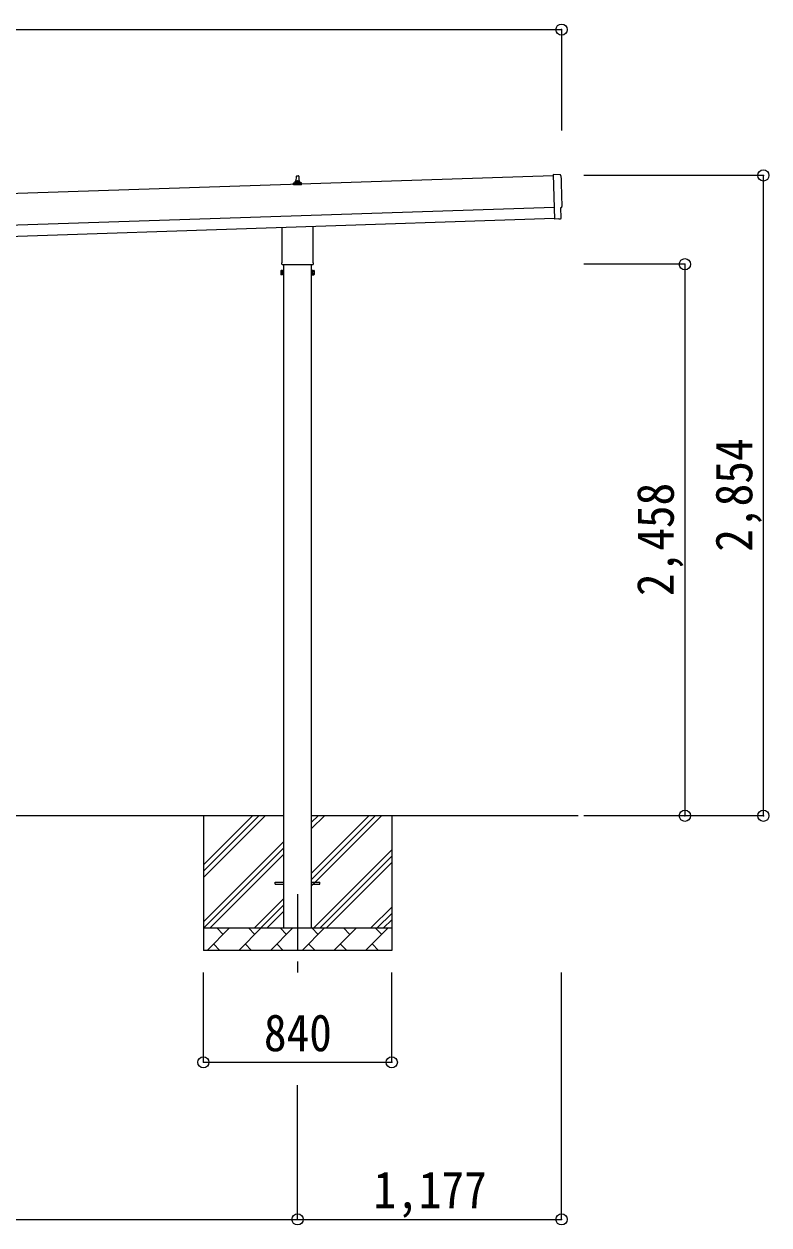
# Model space of a CAD drawing. Units: millimetres at full size, sheet at 1:50. Extents: x -14053 to 14053, y -9700 to 9700.
# Drawn here: x 4701 to 8023, y -6165 to -812 of the extents above; entities that cross this region are included whole.
import ezdxf
from ezdxf.enums import TextEntityAlignment as Align

# ---------------------------------------------------------------- set-up
doc = ezdxf.new("R2010")
doc.units = ezdxf.units.MM
doc.header["$LTSCALE"] = 50
doc.header["$PDMODE"] = 32
doc.header["$PDSIZE"] = 50
doc.linetypes.add('CHAIN1', pattern=[8, 5, -1, 1, -1])
for name, color, linetype, lineweight in [('0-1_Defpoints', 7, 'CHAIN1', 9), ('0-2_TEXT1', 4, 'Continuous', 9), ('0-3_SHAPE', 7, 'Continuous', 9), ('0-8_TABLE1', 6, 'Continuous', 9)]:
    doc.layers.add(name, color=color, linetype=linetype, lineweight=lineweight)
doc.styles.add('ＭＳ ゴシック', font='')
doc.styles.get('ＭＳ ゴシック').set_extended_font_data('MS Gothic')

msp = doc.modelspace()

# ---------------------------------------------------------------- linework, layer by layer
at = {"layer": '0-1_Defpoints'}
msp.add_line((5920.99, -4691.27), (5920.99, -5040.27), dxfattribs=at)
at = {"layer": '0-2_TEXT1'}
for p, q in [((7060.91, -1488.24), (1679.13, -1667.63)), ((5914.99, -1513.68), (5915.72, -1490.16)), ((5916.72, -1489.18), (5925.27, -1489.18)), ((5926.27, -1490.16), (5926.99, -1513.68)), ((7090.91, -1483.73), (7060.74, -1483.16)), ((7060.74, -1483.16), (7067.37, -1681.9)), ((5902.74, -1529.18), (5902.74, -1521.47)), ((5939.24, -1529.18), (5902.74, -1529.18)), ((5903.13, -1520.68), (5938.86, -1520.68)), ((5903.51, -1520.49), (5910.23, -1518.87)), ((5910.61, -1518.68), (5931.38, -1518.68)), ((5910.99, -1517.89), (5910.99, -1513.68)), ((5911.99, -1513.68), (5929.99, -1513.68)), ((5930.99, -1517.89), (5930.99, -1513.68)), ((5938.48, -1520.49), (5931.76, -1518.87)), ((5939.24, -1529.18), (5939.24, -1521.47)), ((1683.79, -1807.56), (7065.58, -1628.16)), ((7095.06, -1630.57), (7095.57, -1630.55)), ((7096.63, -1677.57), (7095.06, -1630.57)), ((1685.46, -1857.53), (7067.24, -1678.14)), ((7085.55, -1680.39), (7067.37, -1681.9)), ((7086.24, -1681), (7085.55, -1680.39)), ((7086.99, -1681.25), (7093.89, -1680.66)), ((5852.69, -1873.17), (5852.69, -1718.62)), ((5989.29, -1714.07), (5989.29, -1873.17)), ((5846.99, -1911.44), (5847.75, -1910.13)), ((5846.99, -1911.44), (5846.99, -1928.44)), ((5853.99, -1910.13), (5847.75, -1910.13)), ((5853.99, -1915.03), (5847.75, -1915.03)), ((5853.99, -1924.85), (5847.75, -1924.85)), ((5850.99, -1881.94), (5850.99, -1876.44)), ((5988.93, -1885.44), (5853.06, -1885.44)), ((5853.99, -1929.76), (5853.99, -1910.13)), ((5853.99, -1910.74), (5856.49, -1910.74)), ((5856.49, -1909.44), (5858.49, -1909.44)), ((5856.49, -1930.44), (5856.49, -1909.44)), ((5858.49, -1885.44), (5858.49, -4841.27)), ((5858.49, -1909.44), (5858.49, -1930.44)), ((5983.49, -4841.27), (5983.49, -1885.44)), ((5985.49, -1909.44), (5983.49, -1909.44)), ((5985.49, -1930.44), (5985.49, -1909.44)), ((5987.99, -1910.74), (5985.49, -1910.74)), ((5987.99, -1910.13), (5994.24, -1910.13)), ((5987.99, -1929.76), (5987.99, -1910.13)), ((5987.99, -1915.03), (5994.24, -1915.03)), ((5987.99, -1924.85), (5994.24, -1924.85)), ((5990.99, -1876.44), (5990.99, -1881.94)), ((5994.99, -1911.44), (5994.24, -1910.13)), ((5994.99, -1911.44), (5994.99, -1928.44)), ((5846.99, -1928.44), (5847.75, -1929.76)), ((5853.99, -1929.76), (5847.75, -1929.76)), ((5856.49, -1929.14), (5853.99, -1929.14)), ((5858.49, -1930.44), (5856.49, -1930.44)), ((5983.49, -1930.44), (5985.49, -1930.44)), ((5985.49, -1929.14), (5987.99, -1929.14)), ((5987.99, -1929.76), (5994.24, -1929.76)), ((5994.99, -1928.44), (5994.24, -1929.76)), ((5820.99, -4645.77), (5820.99, -4636.77)), ((5820.99, -4636.77), (5858.49, -4636.77)), ((5820.99, -4645.77), (5858.49, -4645.77)), ((5983.49, -4636.77), (6020.99, -4636.77)), ((5983.49, -4645.77), (6020.99, -4645.77)), ((6020.99, -4645.77), (6020.99, -4636.77))]:
    msp.add_line(p, q, dxfattribs=at)
for centre, radius, start, end in [((5916.72, -1490.18), 1, 90, 178.60509), ((5925.27, -1490.18), 1, 1.39491, 90), ((7090.83, -1488.23), 4.5, 1.09537, 88.91326), ((5903.74, -1521.47), 1, 103.62699, 180), ((5909.99, -1517.89), 1, 283.62699, 0), ((5915.08, -1514.31), 4.13, 90, 171.17633), ((5911.99, -1514.68), 1, 90, 180), ((5924.33, -1513.68), 4.83, 133.60282, 180), ((5917.66, -1513.68), 4.83, 0, 46.39718), ((5926.91, -1514.31), 4.13, 8.82367, 90), ((5929.99, -1514.68), 1, 0, 90), ((5931.99, -1517.89), 1, 180, 256.37301), ((5938.24, -1521.47), 1, 0, 76.37301), ((7095.42, -1626.05), 4.5, 271.90915, 2.73345), ((7086.9, -1680.25), 1, 228.4071, 274.90505), ((5854.99, -1876.44), 4, 125.09963, 180), ((5986.99, -1876.44), 4, 0, 54.90037), ((5851.34, -1912.58), 4.34, 145.61575, 214.38425), ((5851.34, -1927.3), 4.34, 145.61575, 214.38425), ((5863.24, -1919.94), 16.24, 162.41205, 197.58795), ((5854.99, -1881.94), 4, 180, 194.47751), ((5854.99, -1881.94), 4, 194.47751, 241.04498), ((5986.99, -1881.94), 4, 298.95502, 345.52249), ((5986.99, -1881.94), 4, 345.52249, 0), ((5978.75, -1919.94), 16.24, 342.41205, 17.58795), ((5990.65, -1912.58), 4.34, 325.61575, 34.38425), ((5990.65, -1927.3), 4.34, 325.61575, 34.38425)]:
    msp.add_arc(centre, radius, start, end, dxfattribs=at)
for centre, major_axis, ratio, start_param, end_param in [((11857.86, -1398.37), (-4760.73, -158.69), 0.99863, 6.2686928, 6.2976566), ((7093.63, -1677.66), (2.25, -2), 0.9974, 5.5252311, 7.0411395)]:
    msp.add_ellipse(centre, major_axis=major_axis, ratio=ratio, start_param=start_param, end_param=end_param, dxfattribs=at)
at = {"layer": '0-3_SHAPE'}
for p, q in [((5858.49, -4341.27), (2883.49, -4341.27)), ((5500.99, -4341.27), (5500.99, -4941.27)), ((5500.99, -4559.76), (5719.48, -4341.27)), ((5500.99, -4588.04), (5747.76, -4341.27)), ((5500.99, -4616.33), (5776.04, -4341.27)), ((7171.87, -4341.27), (5983.49, -4341.27)), ((5983.49, -4370.1), (6012.32, -4341.27)), ((5983.49, -4398.38), (6040.6, -4341.27)), ((5983.49, -4652.94), (6295.16, -4341.27)), ((5983.49, -4596.37), (6238.59, -4341.27)), ((5983.49, -4624.66), (6266.88, -4341.27)), ((6340.99, -4341.27), (6340.99, -4941.27)), ((5500.99, -4814.31), (5858.49, -4456.81)), ((5500.99, -4842.6), (5858.49, -4485.1)), ((5993.15, -4841.27), (6340.99, -4493.43)), ((5530.6, -4841.27), (5858.49, -4513.38)), ((6021.44, -4841.27), (6340.99, -4521.72)), ((6049.72, -4841.27), (6340.99, -4550)), ((5728.59, -4841.27), (5858.49, -4711.37)), ((5756.88, -4841.27), (5858.49, -4739.66)), ((6247.71, -4841.27), (6340.99, -4747.99)), ((5785.16, -4841.27), (5858.49, -4767.94)), ((6275.99, -4841.27), (6340.99, -4776.27)), ((6304.28, -4841.27), (6340.99, -4804.56)), ((5500.99, -4841.27), (6340.99, -4841.27)), ((5517.44, -4941.27), (5617.44, -4841.27)), ((5588.89, -4869.83), (5560.33, -4841.27)), ((5658.86, -4941.27), (5758.86, -4841.27)), ((5730.31, -4869.83), (5701.76, -4841.27)), ((5800.28, -4941.27), (5900.28, -4841.27)), ((5871.73, -4869.83), (5843.18, -4841.27)), ((5941.71, -4941.27), (6041.71, -4841.27)), ((6013.15, -4869.83), (5984.6, -4841.27)), ((6083.13, -4941.27), (6183.13, -4841.27)), ((6154.57, -4869.83), (6126.02, -4841.27)), ((6224.55, -4941.27), (6324.55, -4841.27)), ((6295.99, -4869.83), (6267.44, -4841.27)), ((5545.99, -4912.72), (5574.55, -4941.27)), ((5687.42, -4912.72), (5715.97, -4941.27)), ((5828.84, -4912.72), (5857.39, -4941.27)), ((5970.26, -4912.72), (5998.81, -4941.27)), ((6111.68, -4912.72), (6140.23, -4941.27)), ((6253.1, -4912.72), (6281.65, -4941.27)), ((6340.99, -4941.27), (5500.99, -4941.27))]:
    msp.add_line(p, q, dxfattribs=at)
at = {"layer": '0-8_TABLE1'}
for p, q in [((1648.35, -837.16), (7098.02, -837.16)), ((7098.02, -837.16), (7098.02, -1287.16)), ((7998.02, -1487.16), (7197.02, -1487.16)), ((7998.02, -4341.27), (7998.02, -1487.16)), ((7648.02, -1882.94), (7198.02, -1882.94)), ((7648.02, -1882.94), (7648.02, -4341.27)), ((7998.02, -4341.27), (7197.02, -4341.27)), ((5500.99, -5440.27), (5500.99, -5040.27)), ((6340.99, -5440.27), (6340.99, -5040.27)), ((7098.02, -6140.27), (7098.02, -5040.27)), ((5500.99, -5440.27), (6340.99, -5440.27)), ((5920.99, -6140.27), (5920.99, -5542.27)), ((2820.99, -6140.27), (5920.99, -6140.27)), ((5920.99, -6140.27), (7098.02, -6140.27))]:
    msp.add_line(p, q, dxfattribs=at)
for p in [(7098.02, -837.16), (7998.02, -1487.16), (7648.02, -1882.94), (7648.02, -4341.27), (7998.02, -4341.27), (5500.99, -5440.27), (6340.99, -5440.27), (5920.99, -6140.27), (7098.02, -6140.27)]:
    msp.add_point(p, dxfattribs=at)

# ---------------------------------------------------------------- texts
at = {"layer": '0-8_TABLE1', "color": 7, "style": 'ＭＳ ゴシック', "width": 0.9}
for s, p in [('2,854', (7998.02, -3164.22)), ('2,458', (7648.02, -3362.11))]:
    msp.add_text(s, height=165, rotation=90, dxfattribs=at).set_placement(p, align=Align.BOTTOM_LEFT)
for s, p in [('840', (5770.99, -5440.27)), ('1,177', (6259.51, -6140.27))]:
    msp.add_text(s, height=165, dxfattribs=at).set_placement(p, align=Align.BOTTOM_LEFT)

doc.saveas('drawing.dxf')
